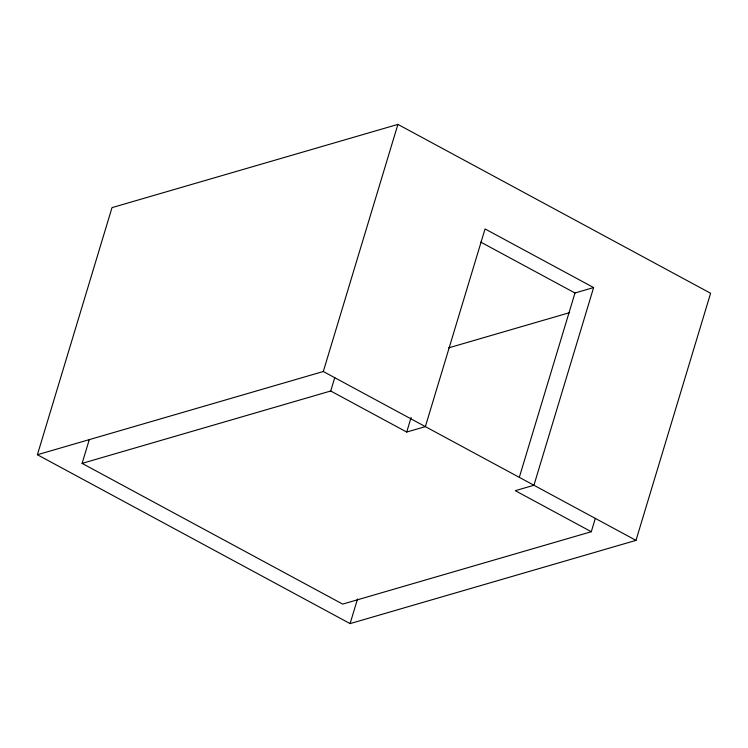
<?xml version="1.0" encoding="UTF-8"?>
<svg xmlns="http://www.w3.org/2000/svg" width="748" height="748" viewBox="0 0 748 748"><rect width="100%" height="100%" fill="white"/><g stroke="black" fill="none" stroke-linecap="round" stroke-linejoin="round"><path stroke-width="1.12" d="M37.4 454.737L112.004 207.626L397.908 124.392L710.6 293.263L635.996 540.374L350.092 623.608L37.4 454.737L323.304 371.504L635.996 540.374M595.343 518.308L591.294 531.725L342.678 604.104L82.102 463.377L89.19 439.899M323.304 371.504L397.908 124.392M82.102 463.377L330.719 390.998L334.767 377.581M330.719 390.998L406.716 432.045L411.101 417.524M350.092 623.608L357.516 599.008M519.336 477.28L574.978 292.992L593.622 287.569L533.932 485.256L515.288 490.679L591.294 531.725M448.641 347.867L569.583 312.655M406.716 432.045L425.36 426.622L485.05 228.935L593.622 287.569M480.74 242.1L574.978 292.992"/></g></svg>
